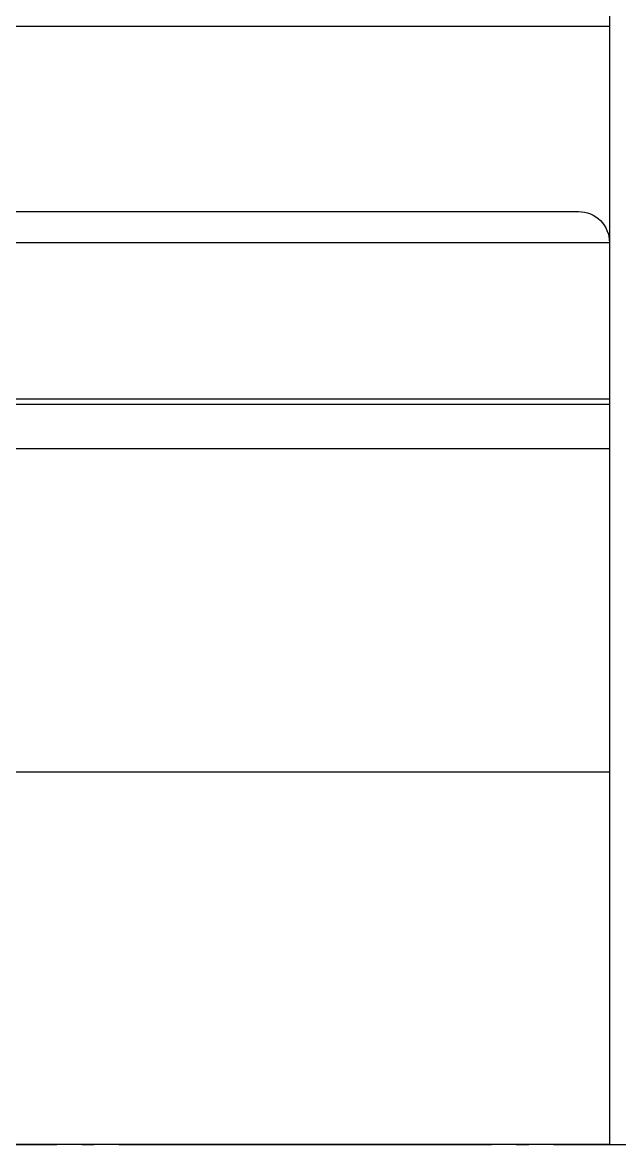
# Model space of a CAD drawing. Header units: millimetres. Extents: x 555 to 100215, y 750 to 17024.
# Drawn here: x 21402 to 21883, y 6276 to 7179 of the extents above; entities that cross this region are included whole.
import ezdxf

# ---------------------------------------------------------------- set-up
doc = ezdxf.new("R2010")
doc.units = ezdxf.units.MM
doc.linetypes.add('CEN', pattern=[35, 30, -2, 1, -2])
for name, color, linetype in [('CEN', 1, 'CEN'), ('ELE', 7, 'Continuous'), ('WAL', 3, 'Continuous')]:
    doc.layers.add(name, color=color, linetype=linetype)

# ---------------------------------------------------------------- blocks, each defined once
blk = doc.blocks.new('zw$606B')
at = {"layer": 'ELE', "color": 6}
for p, q in [((1435.33, 776.84, 0), (25, 776.84, 0)), ((0, 751.84, 0), (0, 586.09, 0)), ((1460.33, 751.84, 0), (0, 751.84, 0)), ((1460.33, 621.84, 0), (0, 621.84, 0)), ((1460.33, 586.09, 0), (0, 586.09, 0))]:
    blk.add_line(p, q, dxfattribs=at)
blk.add_arc((25, 751.84, 0), 25, 90, 180, dxfattribs=at)

msp = doc.modelspace()

# ---------------------------------------------------------------- linework, layer by layer
at = {"color": 8}
for p, q in [((17955.2, 7176.39, 0), (21875.2, 7176.39, 0)), ((17955.2, 6876.39, 0), (21875.2, 6876.39, 0)), ((17955.2, 6576.39, 0), (21875.2, 6576.39, 0))]:
    msp.add_line(p, q, dxfattribs=at)
at = {"layer": 'CEN', "ltscale": 10}
msp.add_line((17630.2, 6276.39, 0), (22175.2, 6276.39, 0), dxfattribs=at)
at = {"layer": 'WAL', "elevation": 0}
msp.add_lwpolyline([(17955.2, 8676.39), (21875.2, 8676.39), (21875.2, 6276.39), (17955.2, 6276.39)], dxfattribs=at)

# ---------------------------------------------------------------- next in the draw order: block references
at = {"xscale": -1}
msp.add_blockref('zw$606B', (21875.2, 6250.29, 0), dxfattribs=at)

doc.saveas('drawing.dxf')
